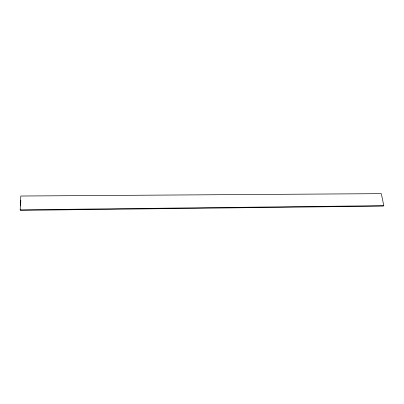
<?xml version="1.0" encoding="UTF-8"?>
<svg xmlns="http://www.w3.org/2000/svg" width="404" height="404" viewBox="0 0 404 404"><rect width="100%" height="100%" fill="white"/><g stroke="black" fill="none" stroke-linecap="round" stroke-linejoin="round"><path stroke-width="0.61" d="M20.2 209.858L20.791 196.021L381.31 193.652L383.8 205.666L383.224 206.096L20.387 210.348L20.2 209.858L383.8 205.666M20.599 205.333L20.816 200.323"/></g></svg>
